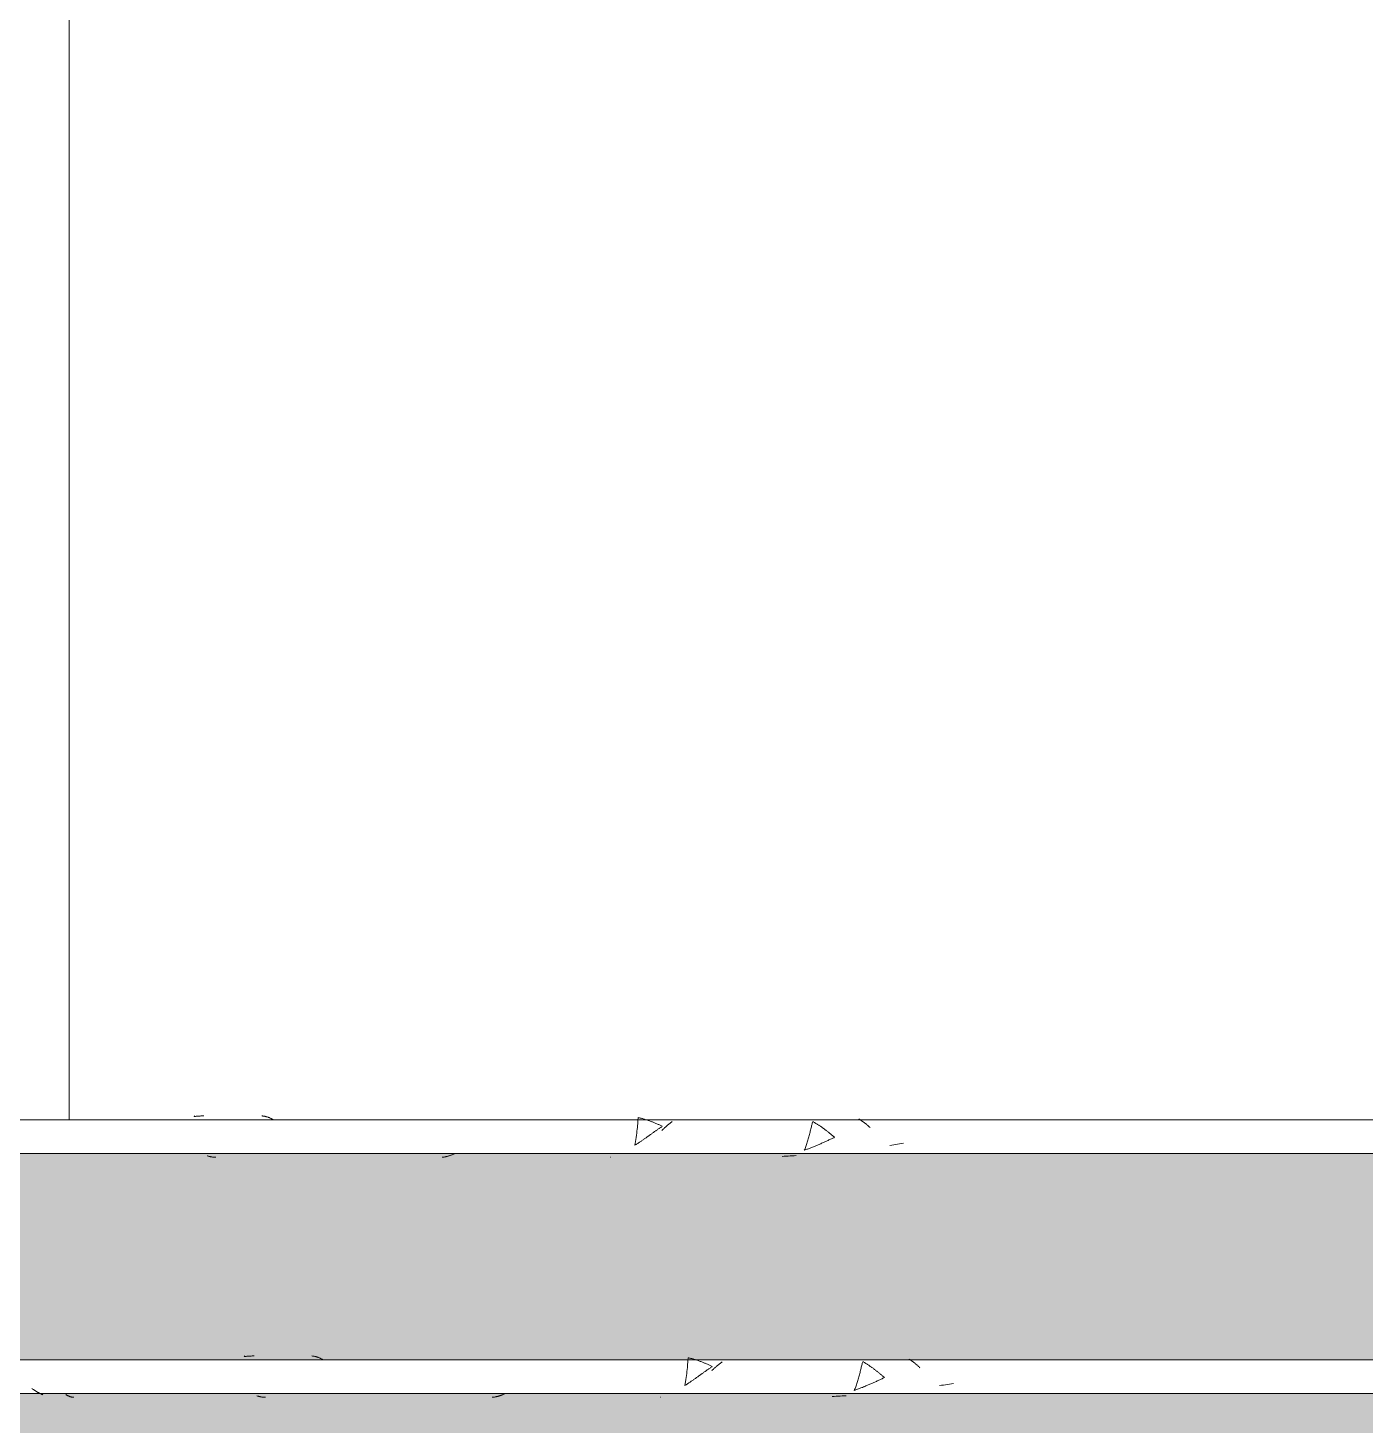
# Model space of a CAD drawing. Header units: millimetres. Extents: x -8482 to 130249, y -7482 to 93550.
# Drawn here: x 29757 to 30553, y -182 to 650 of the extents above; entities that cross this region are included whole.
import ezdxf

# ---------------------------------------------------------------- set-up
doc = ezdxf.new("R2010")
doc.units = ezdxf.units.MM
doc.linetypes.add('Grid Line', pattern=[14, 10, -2, 0, -2])
for name, color, linetype, lineweight in [('KINH', 152, 'Continuous', 5), ('NET THAY 1', 41, 'Continuous', 5), ('TRUC', 225, 'Continuous', 5)]:
    doc.layers.add(name, color=color, linetype=linetype, lineweight=lineweight)
pattern_1 = [(45.204, (11880.7, 1401.6), (0.002, 2032), [252.7, -2610.8]), (45.204, (11825.9, 1456.7), (0.002, 2032), [252.7, -2610.8]), (45.204, (11750.5, 1325.7), (0.002, 2032), [544.27, -2319.24]), (45.204, (10508.7, 2763), (0.002, 2032), [252.7, -2610.8]), (45.204, (10453.9, 2818.2), (0.002, 2032), [252.7, -2610.8]), (45.204, (10378.6, 2687.1), (0.002, 2032), [544.27, -2319.24])]

# ---------------------------------------------------------------- blocks, each defined once
blk = doc.blocks.new('FP_95-MẶT ĐỨNG TRỤC A-Q')
at = {"layer": 'NET THAY 1'}
for p, q in [((29885.78, -140.81), (29885.68, -140.96)), ((29886.11, -140.9), (29885.68, -140.96)), ((29885.89, -140.68), (29885.78, -140.81)), ((29885.98, -140.6), (29885.89, -140.68)), ((29886.08, -140.55), (29885.98, -140.6)), ((29886.55, -140.85), (29886.11, -140.9)), ((29886.98, -140.8), (29886.55, -140.85)), ((29887.41, -140.76), (29886.98, -140.8)), ((29887.84, -140.72), (29887.41, -140.76)), ((29888.27, -140.68), (29887.84, -140.72)), ((29888.7, -140.65), (29888.27, -140.68)), ((29889.13, -140.62), (29888.7, -140.65)), ((29889.56, -140.6), (29889.13, -140.62)), ((29889.99, -140.58), (29889.56, -140.6)), ((29890.43, -140.56), (29889.99, -140.58)), ((29890.86, -140.55), (29890.43, -140.56)), ((29891.29, -140.54), (29890.86, -140.55)), ((29891.72, -140.53), (29891.29, -140.54)), ((29926.32, -140.59), (29926.03, -140.56)), ((29926.61, -140.62), (29926.32, -140.59)), ((29926.9, -140.66), (29926.61, -140.62)), ((29927.19, -140.7), (29926.9, -140.66)), ((29927.48, -140.75), (29927.19, -140.7)), ((29927.77, -140.81), (29927.48, -140.75)), ((29928.06, -140.88), (29927.77, -140.81)), ((29928.35, -140.95), (29928.06, -140.88)), ((29928.64, -141.03), (29928.35, -140.95)), ((29928.93, -141.11), (29928.64, -141.03)), ((29929.22, -141.2), (29928.93, -141.11)), ((29929.5, -141.3), (29929.22, -141.2)), ((29929.79, -141.41), (29929.5, -141.3)), ((29930.08, -141.52), (29929.79, -141.41)), ((29930.37, -141.63), (29930.08, -141.52)), ((29930.65, -141.76), (29930.37, -141.63)), ((29930.94, -141.89), (29930.65, -141.76)), ((29931.23, -142.02), (29930.94, -141.89)), ((29931.51, -142.17), (29931.23, -142.02)), ((29931.8, -142.31), (29931.51, -142.17)), ((29932.08, -142.47), (29931.8, -142.31)), ((29932.37, -142.63), (29932.08, -142.47)), ((29932.65, -142.79), (29932.37, -142.63)), ((29932.94, -142.96), (29932.65, -142.79)), ((30149.4, -148.6), (30149.28, -149.78)), ((30149.51, -147.47), (30149.4, -148.6)), ((30149.61, -146.39), (30149.51, -147.47)), ((30149.69, -145.38), (30149.61, -146.39)), ((30149.76, -144.44), (30149.69, -145.38)), ((30149.82, -143.59), (30149.76, -144.44)), ((30149.88, -142.82), (30149.82, -143.59)), ((30149.92, -142.16), (30149.88, -142.82)), ((30149.96, -141.6), (30149.92, -142.16)), ((30150.39, -141.69), (30149.96, -141.59)), ((30150.82, -141.79), (30150.39, -141.69)), ((30151.24, -141.89), (30150.82, -141.79)), ((30151.67, -142), (30151.24, -141.89)), ((30152.1, -142.12), (30151.67, -142)), ((30152.53, -142.23), (30152.1, -142.12)), ((30152.95, -142.35), (30152.53, -142.23)), ((30153.38, -142.48), (30152.95, -142.35)), ((30153.81, -142.6), (30153.38, -142.48)), ((30154.23, -142.74), (30153.81, -142.6)), ((30154.66, -142.87), (30154.23, -142.74)), ((30155.09, -143.01), (30154.66, -142.87)), ((30155.51, -143.15), (30155.09, -143.01)), ((30155.94, -143.3), (30155.51, -143.15)), ((30156.36, -143.45), (30155.94, -143.3)), ((30156.79, -143.6), (30156.36, -143.45)), ((30157.21, -143.76), (30156.79, -143.6)), ((30157.63, -143.91), (30157.21, -143.76)), ((30158.06, -144.08), (30157.63, -143.91)), ((30158.48, -144.24), (30158.06, -144.08)), ((30158.9, -144.41), (30158.48, -144.24)), ((30159.32, -144.58), (30158.9, -144.41)), ((30159.75, -144.76), (30159.32, -144.58)), ((30160.17, -144.93), (30159.75, -144.76)), ((30160.4, -149.56), (30160.06, -149.8)), ((30160.59, -145.12), (30160.17, -144.93)), ((30160.73, -149.33), (30160.4, -149.56)), ((30161.01, -145.3), (30160.59, -145.12)), ((30161.06, -149.1), (30160.73, -149.33)), ((30161.43, -145.48), (30161.01, -145.3)), ((30161.39, -148.86), (30161.06, -149.1)), ((30161.73, -148.63), (30161.39, -148.86)), ((30161.85, -145.67), (30161.43, -145.48)), ((30162.06, -148.4), (30161.73, -148.63)), ((30162.27, -145.86), (30161.85, -145.67)), ((30162.39, -148.18), (30162.06, -148.4)), ((30162.69, -146.06), (30162.27, -145.86)), ((30162.72, -147.95), (30162.39, -148.18)), ((30163.11, -146.25), (30162.69, -146.06)), ((30163.05, -147.73), (30162.72, -147.95)), ((30163.38, -147.51), (30163.05, -147.73)), ((30163.52, -146.45), (30163.11, -146.25)), ((30163.7, -147.29), (30163.38, -147.51)), ((30163.94, -146.65), (30163.52, -146.45)), ((30164.03, -147.07), (30163.7, -147.29)), ((30164.36, -146.86), (30163.94, -146.65)), ((30164.36, -146.86), (30164.03, -147.07)), ((30164.32, -149.07), (30164.05, -149.32)), ((30164.58, -148.82), (30164.32, -149.07)), ((30164.85, -148.58), (30164.58, -148.82)), ((30165.11, -148.33), (30164.85, -148.58)), ((30165.37, -148.09), (30165.11, -148.33)), ((30165.64, -147.85), (30165.37, -148.09)), ((30165.9, -147.61), (30165.64, -147.85)), ((30166.16, -147.37), (30165.9, -147.61)), ((30166.42, -147.14), (30166.16, -147.37)), ((30166.68, -146.91), (30166.42, -147.14)), ((30166.94, -146.68), (30166.68, -146.91)), ((30167.2, -146.46), (30166.94, -146.68)), ((30167.46, -146.23), (30167.2, -146.46)), ((30167.72, -146.01), (30167.46, -146.23)), ((30167.97, -145.8), (30167.72, -146.01)), ((30168.23, -145.58), (30167.97, -145.8)), ((30168.49, -145.37), (30168.23, -145.58)), ((30168.74, -145.17), (30168.49, -145.37)), ((30169, -144.96), (30168.74, -145.17)), ((30169.25, -144.77), (30169, -144.96)), ((30169.51, -144.57), (30169.25, -144.77)), ((30169.76, -144.38), (30169.51, -144.57)), ((30170.01, -144.19), (30169.76, -144.38)), ((30170.27, -144), (30170.01, -144.19)), ((30252.6, -149.06), (30252.44, -149.71)), ((30252.76, -148.42), (30252.6, -149.06)), ((30252.91, -147.8), (30252.76, -148.42)), ((30253.06, -147.19), (30252.91, -147.8)), ((30253.2, -146.6), (30253.06, -147.19)), ((30253.34, -146.03), (30253.2, -146.6)), ((30253.48, -145.47), (30253.34, -146.03)), ((30253.61, -144.94), (30253.48, -145.47)), ((30253.74, -144.44), (30253.61, -144.94)), ((30253.87, -143.96), (30253.74, -144.44)), ((30254.19, -144.13), (30253.87, -143.95)), ((30254.52, -144.31), (30254.19, -144.13)), ((30254.85, -144.5), (30254.52, -144.31)), ((30255.18, -144.69), (30254.85, -144.5)), ((30255.5, -144.88), (30255.18, -144.69)), ((30255.83, -145.08), (30255.5, -144.88)), ((30256.15, -145.28), (30255.83, -145.08)), ((30256.48, -145.49), (30256.15, -145.28)), ((30256.8, -145.69), (30256.48, -145.49)), ((30257.12, -145.9), (30256.8, -145.69)), ((30257.45, -146.12), (30257.12, -145.9)), ((30257.77, -146.33), (30257.45, -146.12)), ((30258.09, -146.55), (30257.77, -146.33)), ((30258.41, -146.77), (30258.09, -146.55)), ((30258.73, -147), (30258.41, -146.77)), ((30259.05, -147.22), (30258.73, -147)), ((30259.37, -147.45), (30259.05, -147.22)), ((30259.69, -147.68), (30259.37, -147.45)), ((30260.01, -147.92), (30259.69, -147.68)), ((30260.33, -148.15), (30260.01, -147.92)), ((30260.64, -148.39), (30260.33, -148.15)), ((30260.96, -148.63), (30260.64, -148.39)), ((30261.28, -148.87), (30260.96, -148.63)), ((30261.59, -149.12), (30261.28, -148.87)), ((30261.91, -149.36), (30261.59, -149.12)), ((30262.22, -149.61), (30261.91, -149.36)), ((30262.54, -149.85), (30262.22, -149.61)), ((30281.58, -142.6), (30281.3, -142.44)), ((30281.86, -142.76), (30281.58, -142.6)), ((30282.15, -142.93), (30281.86, -142.76)), ((30282.43, -143.11), (30282.15, -142.93)), ((30282.71, -143.29), (30282.43, -143.11)), ((30283, -143.47), (30282.71, -143.29)), ((30283.28, -143.66), (30283, -143.47)), ((30283.56, -143.86), (30283.28, -143.66)), ((30283.84, -144.06), (30283.56, -143.86)), ((30284.12, -144.27), (30283.84, -144.06)), ((30284.4, -144.48), (30284.12, -144.27)), ((30284.68, -144.69), (30284.4, -144.48)), ((30284.96, -144.91), (30284.68, -144.69)), ((30285.23, -145.14), (30284.96, -144.91)), ((30285.51, -145.37), (30285.23, -145.14)), ((30285.79, -145.6), (30285.51, -145.37)), ((30286.06, -145.84), (30285.79, -145.6)), ((30286.34, -146.08), (30286.06, -145.84)), ((30286.61, -146.32), (30286.34, -146.08)), ((30286.89, -146.57), (30286.61, -146.32)), ((30287.16, -146.82), (30286.89, -146.57)), ((30287.43, -147.08), (30287.16, -146.82)), ((30287.7, -147.34), (30287.43, -147.08)), ((30287.97, -147.6), (30287.7, -147.34)), ((30148.24, -157.04), (30148.01, -158.18)), ((30148.38, -157.93), (30148.02, -158.15)), ((30148.45, -155.87), (30148.24, -157.04)), ((30148.73, -157.71), (30148.38, -157.93)), ((30148.64, -154.66), (30148.45, -155.87)), ((30148.82, -153.44), (30148.64, -154.66)), ((30149.08, -157.48), (30148.73, -157.71)), ((30148.99, -152.21), (30148.82, -153.44)), ((30149.14, -150.98), (30148.99, -152.21)), ((30149.43, -157.25), (30149.08, -157.48)), ((30149.28, -149.78), (30149.14, -150.98)), ((30149.78, -157.02), (30149.43, -157.25)), ((30150.13, -156.79), (30149.78, -157.02)), ((30150.48, -156.56), (30150.13, -156.79)), ((30150.83, -156.33), (30150.48, -156.56)), ((30151.18, -156.09), (30150.83, -156.33)), ((30151.53, -155.85), (30151.18, -156.09)), ((30151.88, -155.62), (30151.53, -155.85)), ((30152.23, -155.38), (30151.88, -155.62)), ((30152.57, -155.14), (30152.23, -155.38)), ((30152.92, -154.9), (30152.57, -155.14)), ((30153.27, -154.66), (30152.92, -154.9)), ((30153.61, -154.41), (30153.27, -154.66)), ((30153.96, -154.17), (30153.61, -154.41)), ((30154.3, -153.93), (30153.96, -154.17)), ((30154.64, -153.68), (30154.3, -153.93)), ((30154.99, -153.44), (30154.64, -153.68)), ((30155.33, -153.19), (30154.99, -153.44)), ((30155.67, -152.95), (30155.33, -153.19)), ((30156.01, -152.7), (30155.67, -152.95)), ((30156.35, -152.46), (30156.01, -152.7)), ((30156.69, -152.22), (30156.35, -152.46)), ((30157.03, -151.97), (30156.69, -152.22)), ((30157.37, -151.73), (30157.03, -151.97)), ((30157.71, -151.48), (30157.37, -151.73)), ((30158.05, -151.24), (30157.71, -151.48)), ((30158.38, -151), (30158.05, -151.24)), ((30158.72, -150.76), (30158.38, -151)), ((30159.06, -150.52), (30158.72, -150.76)), ((30159.39, -150.28), (30159.06, -150.52)), ((30159.73, -150.04), (30159.39, -150.28)), ((30160.06, -149.8), (30159.73, -150.04)), ((30250.19, -157.65), (30249.97, -158.27)), ((30250.4, -157.02), (30250.19, -157.65)), ((30250.61, -156.38), (30250.4, -157.02)), ((30250.81, -155.73), (30250.61, -156.38)), ((30251.01, -155.07), (30250.81, -155.73)), ((30251.2, -154.4), (30251.01, -155.07)), ((30251.39, -153.73), (30251.2, -154.4)), ((30251.58, -153.05), (30251.39, -153.73)), ((30251.76, -152.37), (30251.58, -153.05)), ((30251.94, -151.7), (30251.76, -152.37)), ((30252.11, -151.03), (30251.94, -151.7)), ((30252.28, -150.36), (30252.11, -151.03)), ((30252.44, -149.71), (30252.28, -150.36)), ((30257.2, -157.82), (30256.71, -158.02)), ((30257.68, -157.61), (30257.2, -157.82)), ((30258.17, -157.4), (30257.68, -157.61)), ((30258.66, -157.18), (30258.17, -157.4)), ((30259.14, -156.97), (30258.66, -157.18)), ((30259.63, -156.76), (30259.14, -156.97)), ((30260.12, -156.54), (30259.63, -156.76)), ((30260.6, -156.32), (30260.12, -156.54)), ((30261.09, -156.1), (30260.6, -156.32)), ((30261.57, -155.88), (30261.09, -156.1)), ((30262.05, -155.66), (30261.57, -155.88)), ((30262.54, -155.44), (30262.05, -155.66)), ((30262.85, -150.1), (30262.54, -149.85)), ((30263.02, -155.22), (30262.54, -155.44)), ((30263.16, -150.35), (30262.85, -150.1)), ((30263.5, -154.99), (30263.02, -155.22)), ((30263.47, -150.61), (30263.16, -150.35)), ((30263.78, -150.86), (30263.47, -150.61)), ((30263.98, -154.77), (30263.5, -154.99)), ((30264.1, -151.11), (30263.78, -150.86)), ((30264.46, -154.54), (30263.98, -154.77)), ((30264.41, -151.37), (30264.1, -151.11)), ((30264.71, -151.62), (30264.41, -151.37)), ((30264.94, -154.32), (30264.46, -154.54)), ((30265.02, -151.88), (30264.71, -151.62)), ((30265.42, -154.09), (30264.94, -154.32)), ((30265.33, -152.13), (30265.02, -151.88)), ((30265.64, -152.39), (30265.33, -152.13)), ((30265.9, -153.87), (30265.42, -154.09)), ((30265.95, -152.64), (30265.64, -152.39)), ((30266.38, -153.64), (30265.9, -153.87)), ((30266.25, -152.9), (30265.95, -152.64)), ((30266.56, -153.16), (30266.25, -152.9)), ((30266.86, -153.41), (30266.38, -153.64)), ((30266.86, -153.41), (30266.56, -153.16)), ((30302.03, -157.85), (30300.84, -158.03)), ((30303.22, -157.68), (30302.03, -157.85)), ((30304.41, -157.5), (30303.22, -157.68)), ((30305.59, -157.32), (30304.41, -157.5)), ((30306.78, -157.14), (30305.59, -157.32)), ((30307.97, -156.96), (30306.78, -157.14)), ((29759.71, -160.21), (29759.41, -160.01)), ((29760.01, -160.42), (29759.71, -160.21)), ((29760.31, -160.61), (29760.01, -160.42)), ((29760.61, -160.81), (29760.31, -160.61)), ((29760.91, -161), (29760.61, -160.81)), ((29761.21, -161.19), (29760.91, -161)), ((29761.51, -161.37), (29761.21, -161.19)), ((29761.8, -161.55), (29761.51, -161.37)), ((29762.1, -161.73), (29761.8, -161.55)), ((29762.4, -161.9), (29762.1, -161.73)), ((29762.7, -162.07), (29762.4, -161.9)), ((29762.99, -162.24), (29762.7, -162.07)), ((29763.29, -162.4), (29762.99, -162.24)), ((29763.58, -162.56), (29763.29, -162.4)), ((29763.88, -162.71), (29763.58, -162.56)), ((29764.17, -162.86), (29763.88, -162.71)), ((29764.47, -163.01), (29764.17, -162.86)), ((29764.76, -163.15), (29764.47, -163.01)), ((29765.06, -163.28), (29764.76, -163.15)), ((29765.35, -163.42), (29765.06, -163.28)), ((29765.64, -163.54), (29765.35, -163.42)), ((29765.94, -163.67), (29765.64, -163.54)), ((29779.8, -163.66), (29779.58, -163.52)), ((29780.02, -163.79), (29779.8, -163.66)), ((29780.24, -163.92), (29780.02, -163.79)), ((29780.46, -164.04), (29780.24, -163.92)), ((29780.67, -164.16), (29780.46, -164.04)), ((29780.89, -164.27), (29780.67, -164.16)), ((29781.11, -164.37), (29780.89, -164.27)), ((29781.32, -164.47), (29781.11, -164.37)), ((29781.54, -164.56), (29781.32, -164.47)), ((29781.75, -164.65), (29781.54, -164.56)), ((29781.97, -164.72), (29781.75, -164.65)), ((29782.18, -164.8), (29781.97, -164.72)), ((29782.4, -164.86), (29782.18, -164.8)), ((29782.62, -164.93), (29782.4, -164.86)), ((29782.83, -164.98), (29782.62, -164.93)), ((29783.04, -165.03), (29782.83, -164.98)), ((29783.26, -165.07), (29783.04, -165.03)), ((29783.47, -165.11), (29783.26, -165.07)), ((29783.69, -165.13), (29783.47, -165.11)), ((29783.9, -165.16), (29783.69, -165.13)), ((29784.12, -165.17), (29783.9, -165.16)), ((29784.33, -165.18), (29784.12, -165.17)), ((29893.67, -164.4), (29893.38, -164.31)), ((29893.95, -164.48), (29893.67, -164.4)), ((29894.23, -164.56), (29893.95, -164.48)), ((29894.52, -164.64), (29894.23, -164.56)), ((29894.8, -164.71), (29894.52, -164.64)), ((29895.08, -164.77), (29894.8, -164.71)), ((29895.37, -164.83), (29895.08, -164.77)), ((29895.65, -164.89), (29895.37, -164.83)), ((29895.93, -164.94), (29895.65, -164.89)), ((29896.21, -164.99), (29895.93, -164.94)), ((29896.49, -165.03), (29896.21, -164.99)), ((29896.78, -165.07), (29896.49, -165.03)), ((29897.06, -165.1), (29896.78, -165.07)), ((29897.34, -165.12), (29897.06, -165.1)), ((29897.62, -165.15), (29897.34, -165.12)), ((29897.9, -165.16), (29897.62, -165.15)), ((29898.19, -165.18), (29897.9, -165.16)), ((29898.47, -165.18), (29898.19, -165.18)), ((30033.57, -165.13), (30033.26, -165.15)), ((30033.88, -165.1), (30033.57, -165.13)), ((30034.18, -165.07), (30033.88, -165.1)), ((30034.49, -165.03), (30034.18, -165.07)), ((30034.79, -164.99), (30034.49, -165.03)), ((30035.1, -164.94), (30034.79, -164.99)), ((30035.41, -164.88), (30035.1, -164.94)), ((30035.71, -164.82), (30035.41, -164.88)), ((30036.02, -164.76), (30035.71, -164.82)), ((30036.32, -164.69), (30036.02, -164.76)), ((30036.63, -164.61), (30036.32, -164.69)), ((30036.93, -164.53), (30036.63, -164.61)), ((30037.24, -164.44), (30036.93, -164.53)), ((30037.54, -164.35), (30037.24, -164.44)), ((30037.84, -164.25), (30037.54, -164.35)), ((30038.15, -164.15), (30037.84, -164.25)), ((30038.45, -164.04), (30038.15, -164.15)), ((30038.75, -163.93), (30038.45, -164.04)), ((30039.06, -163.81), (30038.75, -163.93)), ((30039.36, -163.69), (30039.06, -163.81)), ((30039.66, -163.56), (30039.36, -163.69)), ((30039.96, -163.43), (30039.66, -163.56)), ((30040.27, -163.29), (30039.96, -163.43)), ((30040.57, -163.15), (30040.27, -163.29)), ((30133.65, -165.18), (30133.48, -165.18)), ((30236.81, -164.63), (30235.61, -164.69)), ((30238.01, -164.57), (30236.81, -164.63)), ((30239.21, -164.51), (30238.01, -164.57)), ((30240.41, -164.45), (30239.21, -164.51)), ((30241.61, -164.38), (30240.41, -164.45)), ((30242.81, -164.31), (30241.61, -164.38)), ((30244.01, -164.24), (30242.81, -164.31)), ((30249.07, -160.55), (30248.83, -161.06)), ((30249.33, -160.89), (30248.83, -161.06)), ((30249.3, -160.01), (30249.07, -160.55)), ((30249.53, -159.45), (30249.3, -160.01)), ((30249.82, -160.71), (30249.33, -160.89)), ((30249.75, -158.86), (30249.53, -159.45)), ((30249.97, -158.27), (30249.75, -158.86)), ((30250.32, -160.54), (30249.82, -160.71)), ((30250.81, -160.36), (30250.32, -160.54)), ((30251.31, -160.17), (30250.81, -160.36)), ((30251.8, -159.99), (30251.31, -160.17)), ((30252.29, -159.8), (30251.8, -159.99)), ((30252.78, -159.61), (30252.29, -159.8)), ((30253.28, -159.42), (30252.78, -159.61)), ((30253.77, -159.23), (30253.28, -159.42)), ((30254.26, -159.03), (30253.77, -159.23)), ((30254.75, -158.84), (30254.26, -159.03)), ((30255.24, -158.64), (30254.75, -158.84)), ((30255.73, -158.43), (30255.24, -158.64)), ((30256.22, -158.23), (30255.73, -158.43)), ((30256.71, -158.02), (30256.22, -158.23)), ((30300.84, -158.03), (30299.65, -158.2))]:
    blk.add_line(p, q, dxfattribs=at)
at = {"layer": 'NET THAY 1', "color": 10}
for p, q in [((31345.33, -142.86), (22897.55, -142.86)), ((22897.55, -162.86), (31345.33, -162.86))]:
    blk.add_line(p, q, dxfattribs=at)
blk = doc.blocks.new('FP_96-MẶT ĐỨNG TRỤC A-Q')
at = {"layer": 'NET THAY 1', "color": 10}
for p, q in [((31315.6, 0), (22897.55, 0)), ((22897.55, -20), (31315.6, -20))]:
    blk.add_line(p, q, dxfattribs=at)
at = {"layer": 'NET THAY 1'}
for p, q in [((29856.38, 1.99), (29855.93, 1.93)), ((29856.03, 2.07), (29855.94, 1.93)), ((29856.13, 2.19), (29856.03, 2.07)), ((29856.22, 2.26), (29856.13, 2.19)), ((29856.32, 2.31), (29856.22, 2.26)), ((29856.82, 2.04), (29856.38, 1.99)), ((29857.26, 2.08), (29856.82, 2.04)), ((29857.7, 2.13), (29857.26, 2.08)), ((29858.15, 2.17), (29857.7, 2.13)), ((29858.59, 2.2), (29858.15, 2.17)), ((29859.03, 2.23), (29858.59, 2.2)), ((29859.47, 2.26), (29859.03, 2.23)), ((29859.91, 2.28), (29859.47, 2.26)), ((29860.35, 2.3), (29859.91, 2.28)), ((29860.8, 2.31), (29860.35, 2.3)), ((29861.24, 2.32), (29860.8, 2.31)), ((29861.68, 2.33), (29861.24, 2.32)), ((29896.57, 2.28), (29896.28, 2.31)), ((29896.86, 2.26), (29896.57, 2.28)), ((29897.15, 2.22), (29896.86, 2.26)), ((29897.44, 2.18), (29897.15, 2.22)), ((29897.73, 2.13), (29897.44, 2.18)), ((29898.02, 2.08), (29897.73, 2.13)), ((29898.31, 2.01), (29898.02, 2.08)), ((29898.6, 1.94), (29898.31, 2.01)), ((29898.89, 1.87), (29898.6, 1.94)), ((29899.18, 1.79), (29898.89, 1.87)), ((29899.47, 1.7), (29899.18, 1.79)), ((29899.76, 1.6), (29899.47, 1.7)), ((29900.04, 1.5), (29899.76, 1.6)), ((29900.33, 1.39), (29900.04, 1.5)), ((29900.62, 1.28), (29900.33, 1.39)), ((29900.91, 1.16), (29900.62, 1.28)), ((29901.19, 1.03), (29900.91, 1.16)), ((29901.48, 0.9), (29901.19, 1.03)), ((29901.77, 0.76), (29901.48, 0.9)), ((29902.05, 0.62), (29901.77, 0.76)), ((29902.34, 0.47), (29902.05, 0.62)), ((29902.62, 0.31), (29902.34, 0.47)), ((29902.91, 0.15), (29902.62, 0.31)), ((29903.19, -0.02), (29902.91, 0.15)), ((30120.13, 0.12), (30120.08, -0.64)), ((30120.17, 0.77), (30120.13, 0.12)), ((30120.21, 1.31), (30120.17, 0.77)), ((30120.64, 1.23), (30120.21, 1.32)), ((30121.07, 1.13), (30120.64, 1.23)), ((30121.5, 1.03), (30121.07, 1.13)), ((30121.93, 0.92), (30121.5, 1.03)), ((30122.35, 0.81), (30121.93, 0.92)), ((30122.78, 0.7), (30122.35, 0.81)), ((30123.21, 0.58), (30122.78, 0.7)), ((30123.64, 0.46), (30123.21, 0.58)), ((30124.06, 0.33), (30123.64, 0.46)), ((30124.49, 0.2), (30124.06, 0.33)), ((30124.92, 0.07), (30124.49, 0.2)), ((30125.34, -0.07), (30124.92, 0.07)), ((30251.83, 0.34), (30251.55, 0.49)), ((30252.12, 0.18), (30251.83, 0.34)), ((30252.4, 0.01), (30252.12, 0.18)), ((30252.69, -0.16), (30252.4, 0.01)), ((30119.41, -7.99), (30119.26, -9.21)), ((30119.54, -6.79), (30119.41, -7.99)), ((30119.66, -5.62), (30119.54, -6.79)), ((30119.77, -4.49), (30119.66, -5.62)), ((30119.87, -3.42), (30119.77, -4.49)), ((30119.95, -2.41), (30119.87, -3.42)), ((30120.02, -1.48), (30119.95, -2.41)), ((30120.08, -0.64), (30120.02, -1.48)), ((30125.77, -0.21), (30125.34, -0.07)), ((30126.19, -0.35), (30125.77, -0.21)), ((30126.62, -0.5), (30126.19, -0.35)), ((30127.04, -0.65), (30126.62, -0.5)), ((30127.47, -0.8), (30127.04, -0.65)), ((30127.89, -0.96), (30127.47, -0.8)), ((30128.31, -1.12), (30127.89, -0.96)), ((30128.31, -8.25), (30127.98, -8.49)), ((30128.74, -1.29), (30128.31, -1.12)), ((30128.65, -8), (30128.31, -8.25)), ((30128.99, -7.76), (30128.65, -8)), ((30129.16, -1.45), (30128.74, -1.29)), ((30129.32, -7.52), (30128.99, -7.76)), ((30129.58, -1.62), (30129.16, -1.45)), ((30129.66, -7.28), (30129.32, -7.52)), ((30130, -1.79), (30129.58, -1.62)), ((30129.99, -7.05), (30129.66, -7.28)), ((30130.33, -6.81), (30129.99, -7.05)), ((30130.43, -1.97), (30130, -1.79)), ((30130.66, -6.57), (30130.33, -6.81)), ((30130.85, -2.15), (30130.43, -1.97)), ((30130.99, -6.34), (30130.66, -6.57)), ((30131.27, -2.33), (30130.85, -2.15)), ((30131.32, -6.11), (30130.99, -6.34)), ((30131.69, -2.51), (30131.27, -2.33)), ((30131.66, -5.87), (30131.32, -6.11)), ((30131.99, -5.64), (30131.66, -5.87)), ((30132.11, -2.7), (30131.69, -2.51)), ((30132.32, -5.42), (30131.99, -5.64)), ((30132.53, -2.89), (30132.11, -2.7)), ((30132.65, -5.19), (30132.32, -5.42)), ((30132.95, -3.08), (30132.53, -2.89)), ((30132.98, -4.97), (30132.65, -5.19)), ((30133.37, -3.28), (30132.95, -3.08)), ((30133.31, -4.74), (30132.98, -4.97)), ((30133.64, -4.52), (30133.31, -4.74)), ((30133.78, -3.47), (30133.37, -3.28)), ((30133.96, -4.31), (30133.64, -4.52)), ((30134.2, -3.67), (30133.78, -3.47)), ((30134.29, -4.09), (30133.96, -4.31)), ((30134.62, -3.88), (30134.2, -3.67)), ((30134.62, -3.88), (30134.29, -4.09)), ((30134.58, -6.08), (30134.31, -6.33)), ((30134.84, -5.83), (30134.58, -6.08)), ((30135.11, -5.59), (30134.84, -5.83)), ((30135.37, -5.34), (30135.11, -5.59)), ((30135.63, -5.1), (30135.37, -5.34)), ((30135.9, -4.86), (30135.63, -5.1)), ((30136.16, -4.63), (30135.9, -4.86)), ((30136.42, -4.39), (30136.16, -4.63)), ((30136.68, -4.16), (30136.42, -4.39)), ((30136.94, -3.93), (30136.68, -4.16)), ((30137.2, -3.7), (30136.94, -3.93)), ((30137.46, -3.48), (30137.2, -3.7)), ((30137.72, -3.26), (30137.46, -3.48)), ((30137.97, -3.04), (30137.72, -3.26)), ((30138.23, -2.83), (30137.97, -3.04)), ((30138.49, -2.61), (30138.23, -2.83)), ((30138.74, -2.41), (30138.49, -2.61)), ((30139, -2.2), (30138.74, -2.41)), ((30139.26, -2), (30139, -2.2)), ((30139.51, -1.8), (30139.26, -2)), ((30139.76, -1.61), (30139.51, -1.8)), ((30140.02, -1.42), (30139.76, -1.61)), ((30140.27, -1.23), (30140.02, -1.42)), ((30140.52, -1.05), (30140.27, -1.23)), ((30222.38, -8.03), (30222.2, -8.7)), ((30222.54, -7.37), (30222.38, -8.03)), ((30222.71, -6.71), (30222.54, -7.37)), ((30222.87, -6.07), (30222.71, -6.71)), ((30223.02, -5.43), (30222.87, -6.07)), ((30223.17, -4.81), (30223.02, -5.43)), ((30223.32, -4.21), (30223.17, -4.81)), ((30223.46, -3.62), (30223.32, -4.21)), ((30223.6, -3.05), (30223.46, -3.62)), ((30223.74, -2.5), (30223.6, -3.05)), ((30223.87, -1.98), (30223.74, -2.5)), ((30224, -1.48), (30223.87, -1.98)), ((30224.12, -1), (30224, -1.48)), ((30224.45, -1.17), (30224.12, -1)), ((30224.78, -1.36), (30224.45, -1.17)), ((30225.11, -1.54), (30224.78, -1.36)), ((30225.43, -1.73), (30225.11, -1.54)), ((30225.76, -1.92), (30225.43, -1.73)), ((30226.08, -2.12), (30225.76, -1.92)), ((30226.41, -2.31), (30226.08, -2.12)), ((30226.73, -2.52), (30226.41, -2.31)), ((30227.06, -2.72), (30226.73, -2.52)), ((30227.38, -2.93), (30227.06, -2.72)), ((30227.7, -3.14), (30227.38, -2.93)), ((30228.03, -3.36), (30227.7, -3.14)), ((30228.35, -3.57), (30228.03, -3.36)), ((30228.67, -3.79), (30228.35, -3.57)), ((30228.99, -4.02), (30228.67, -3.79)), ((30229.31, -4.24), (30228.99, -4.02)), ((30229.63, -4.47), (30229.31, -4.24)), ((30229.95, -4.7), (30229.63, -4.47)), ((30230.27, -4.93), (30229.95, -4.7)), ((30230.59, -5.17), (30230.27, -4.93)), ((30230.91, -5.4), (30230.59, -5.17)), ((30231.22, -5.64), (30230.91, -5.4)), ((30231.54, -5.88), (30231.22, -5.64)), ((30231.86, -6.12), (30231.54, -5.88)), ((30232.17, -6.37), (30231.86, -6.12)), ((30232.49, -6.61), (30232.17, -6.37)), ((30232.8, -6.86), (30232.49, -6.61)), ((30233.11, -7.11), (30232.8, -6.86)), ((30233.43, -7.36), (30233.11, -7.11)), ((30233.74, -7.61), (30233.43, -7.36)), ((30234.05, -7.86), (30233.74, -7.61)), ((30234.36, -8.12), (30234.05, -7.86)), ((30234.67, -8.37), (30234.36, -8.12)), ((30252.97, -0.34), (30252.69, -0.16)), ((30253.25, -0.52), (30252.97, -0.34)), ((30253.53, -0.71), (30253.25, -0.52)), ((30253.81, -0.91), (30253.53, -0.71)), ((30254.1, -1.11), (30253.81, -0.91)), ((30254.38, -1.31), (30254.1, -1.11)), ((30254.66, -1.52), (30254.38, -1.31)), ((30254.94, -1.73), (30254.66, -1.52)), ((30255.21, -1.95), (30254.94, -1.73)), ((30255.49, -2.17), (30255.21, -1.95)), ((30255.77, -2.4), (30255.49, -2.17)), ((30256.05, -2.63), (30255.77, -2.4)), ((30256.32, -2.87), (30256.05, -2.63)), ((30256.6, -3.11), (30256.32, -2.87)), ((30256.87, -3.35), (30256.6, -3.11)), ((30257.15, -3.6), (30256.87, -3.35)), ((30257.42, -3.85), (30257.15, -3.6)), ((30257.69, -4.1), (30257.42, -3.85)), ((30257.96, -4.36), (30257.69, -4.1)), ((30258.23, -4.62), (30257.96, -4.36)), ((30118.51, -14.05), (30118.29, -15.19)), ((30118.65, -14.95), (30118.3, -15.17)), ((30118.72, -12.87), (30118.51, -14.05)), ((30119, -14.72), (30118.65, -14.95)), ((30118.91, -11.66), (30118.72, -12.87)), ((30119.09, -10.44), (30118.91, -11.66)), ((30119.35, -14.49), (30119, -14.72)), ((30119.26, -9.21), (30119.09, -10.44)), ((30119.71, -14.27), (30119.35, -14.49)), ((30120.06, -14.04), (30119.71, -14.27)), ((30120.41, -13.8), (30120.06, -14.04)), ((30120.76, -13.57), (30120.41, -13.8)), ((30121.11, -13.33), (30120.76, -13.57)), ((30121.46, -13.1), (30121.11, -13.33)), ((30121.8, -12.86), (30121.46, -13.1)), ((30122.15, -12.62), (30121.8, -12.86)), ((30122.5, -12.38), (30122.15, -12.62)), ((30122.85, -12.14), (30122.5, -12.38)), ((30123.19, -11.9), (30122.85, -12.14)), ((30123.54, -11.66), (30123.19, -11.9)), ((30123.88, -11.42), (30123.54, -11.66)), ((30124.23, -11.17), (30123.88, -11.42)), ((30124.57, -10.93), (30124.23, -11.17)), ((30124.91, -10.69), (30124.57, -10.93)), ((30125.26, -10.44), (30124.91, -10.69)), ((30125.6, -10.2), (30125.26, -10.44)), ((30125.94, -9.95), (30125.6, -10.2)), ((30126.28, -9.71), (30125.94, -9.95)), ((30126.62, -9.46), (30126.28, -9.71)), ((30126.96, -9.22), (30126.62, -9.46)), ((30127.3, -8.97), (30126.96, -9.22)), ((30127.64, -8.73), (30127.3, -8.97)), ((30127.98, -8.49), (30127.64, -8.73)), ((30219.8, -16.47), (30219.58, -17.03)), ((30220.03, -15.88), (30219.8, -16.47)), ((30220.25, -15.28), (30220.03, -15.88)), ((30220.46, -14.66), (30220.25, -15.28)), ((30220.67, -14.03), (30220.46, -14.66)), ((30220.88, -13.39), (30220.67, -14.03)), ((30221.08, -12.73), (30220.88, -13.39)), ((30221.28, -12.07), (30221.08, -12.73)), ((30221.47, -11.4), (30221.28, -12.07)), ((30221.66, -10.73), (30221.47, -11.4)), ((30221.85, -10.05), (30221.66, -10.73)), ((30222.03, -9.38), (30221.85, -10.05)), ((30222.2, -8.7), (30222.03, -9.38)), ((30223.55, -16.45), (30223.06, -16.64)), ((30224.04, -16.25), (30223.55, -16.45)), ((30224.53, -16.05), (30224.04, -16.25)), ((30225.02, -15.85), (30224.53, -16.05)), ((30225.51, -15.65), (30225.02, -15.85)), ((30226, -15.45), (30225.51, -15.65)), ((30226.49, -15.25), (30226, -15.45)), ((30226.98, -15.04), (30226.49, -15.25)), ((30227.47, -14.83), (30226.98, -15.04)), ((30227.96, -14.62), (30227.47, -14.83)), ((30228.44, -14.41), (30227.96, -14.62)), ((30228.93, -14.2), (30228.44, -14.41)), ((30229.42, -13.98), (30228.93, -14.2)), ((30229.9, -13.76), (30229.42, -13.98)), ((30230.39, -13.55), (30229.9, -13.76)), ((30230.87, -13.33), (30230.39, -13.55)), ((30231.36, -13.11), (30230.87, -13.33)), ((30231.84, -12.89), (30231.36, -13.11)), ((30232.32, -12.67), (30231.84, -12.89)), ((30232.81, -12.44), (30232.32, -12.67)), ((30233.29, -12.22), (30232.81, -12.44)), ((30233.77, -12), (30233.29, -12.22)), ((30234.25, -11.77), (30233.77, -12)), ((30234.73, -11.55), (30234.25, -11.77)), ((30234.98, -8.62), (30234.67, -8.37)), ((30235.21, -11.32), (30234.73, -11.55)), ((30235.29, -8.88), (30234.98, -8.62)), ((30235.69, -11.09), (30235.21, -11.32)), ((30235.6, -9.13), (30235.29, -8.88)), ((30235.91, -9.39), (30235.6, -9.13)), ((30236.17, -10.87), (30235.69, -11.09)), ((30236.21, -9.65), (30235.91, -9.39)), ((30236.65, -10.64), (30236.17, -10.87)), ((30236.52, -9.9), (30236.21, -9.65)), ((30236.83, -10.16), (30236.52, -9.9)), ((30237.13, -10.41), (30236.65, -10.64)), ((30237.13, -10.41), (30236.83, -10.16)), ((30271.12, -15.04), (30269.93, -15.22)), ((30272.31, -14.87), (30271.12, -15.04)), ((30273.49, -14.69), (30272.31, -14.87)), ((30274.68, -14.51), (30273.49, -14.69)), ((30275.87, -14.33), (30274.68, -14.51)), ((30277.05, -14.15), (30275.87, -14.33)), ((30278.24, -13.97), (30277.05, -14.15)), ((29863.96, -21.49), (29863.67, -21.4)), ((29864.25, -21.58), (29863.96, -21.49)), ((29864.54, -21.67), (29864.25, -21.58)), ((29864.83, -21.75), (29864.54, -21.67)), ((29865.13, -21.82), (29864.83, -21.75)), ((29865.42, -21.89), (29865.13, -21.82)), ((29865.71, -21.96), (29865.42, -21.89)), ((29866, -22.01), (29865.71, -21.96)), ((29866.29, -22.07), (29866, -22.01)), ((29866.58, -22.12), (29866.29, -22.07)), ((29866.87, -22.16), (29866.58, -22.12)), ((29867.16, -22.2), (29866.87, -22.16)), ((29867.45, -22.23), (29867.16, -22.2)), ((29867.74, -22.26), (29867.45, -22.23)), ((29868.03, -22.29), (29867.74, -22.26)), ((29868.32, -22.3), (29868.03, -22.29)), ((29868.61, -22.32), (29868.32, -22.3)), ((29868.9, -22.33), (29868.61, -22.32)), ((30003.86, -22.26), (30003.55, -22.28)), ((30004.16, -22.23), (30003.86, -22.26)), ((30004.47, -22.19), (30004.16, -22.23)), ((30004.77, -22.15), (30004.47, -22.19)), ((30005.08, -22.11), (30004.77, -22.15)), ((30005.38, -22.05), (30005.08, -22.11)), ((30005.69, -21.99), (30005.38, -22.05)), ((30006, -21.93), (30005.69, -21.99)), ((30006.3, -21.86), (30006, -21.93)), ((30006.61, -21.79), (30006.3, -21.86)), ((30006.91, -21.71), (30006.61, -21.79)), ((30007.22, -21.62), (30006.91, -21.71)), ((30007.52, -21.53), (30007.22, -21.62)), ((30007.82, -21.44), (30007.52, -21.53)), ((30008.13, -21.34), (30007.82, -21.44)), ((30008.43, -21.23), (30008.13, -21.34)), ((30008.73, -21.12), (30008.43, -21.23)), ((30009.04, -21.01), (30008.73, -21.12)), ((30009.34, -20.89), (30009.04, -21.01)), ((30009.64, -20.76), (30009.34, -20.89)), ((30009.95, -20.63), (30009.64, -20.76)), ((30010.25, -20.5), (30009.95, -20.63)), ((30010.55, -20.36), (30010.25, -20.5)), ((30010.85, -20.21), (30010.55, -20.36)), ((30103.99, -22.33), (30103.77, -22.32)), ((30207.09, -21.73), (30205.89, -21.79)), ((30208.3, -21.67), (30207.09, -21.73)), ((30209.5, -21.61), (30208.3, -21.67)), ((30210.7, -21.54), (30209.5, -21.61)), ((30211.9, -21.47), (30210.7, -21.54)), ((30213.1, -21.4), (30211.9, -21.47)), ((30214.3, -21.33), (30213.1, -21.4)), ((30219.35, -17.58), (30219.11, -18.1)), ((30219.61, -17.92), (30219.11, -18.09)), ((30219.58, -17.03), (30219.35, -17.58)), ((30220.1, -17.75), (30219.61, -17.92)), ((30220.6, -17.57), (30220.1, -17.75)), ((30221.09, -17.39), (30220.6, -17.57)), ((30221.58, -17.2), (30221.09, -17.39)), ((30222.08, -17.02), (30221.58, -17.2)), ((30222.57, -16.83), (30222.08, -17.02)), ((30223.06, -16.64), (30222.57, -16.83))]:
    blk.add_line(p, q, dxfattribs=at)
blk = doc.blocks.new('System Panel - Glazed-V7-MẶT ĐỨNG TRỤC A-Q')
at = {"layer": 'KINH'}
h = blk.add_hatch(dxfattribs=at)
h.set_pattern_fill('FP_2', color=256, style=0, pattern_type=2)
h.set_pattern_definition(pattern_1)
h.paths.add_polyline_path([(30555.07, 0), (30774.47, 0), (30774.47, 2200), (29781.57, 2200), (29781.57, 0), (30288.69, 0)], flags=0)
at = {"layer": 'KINH', "color": 10}
blk.add_line((29781.57, 2200), (29781.57, 0), dxfattribs=at)
blk = doc.blocks.new('System Panel - Glazed-V8-MẶT ĐỨNG TRỤC A-Q')
at = {"layer": 'KINH'}
h = blk.add_hatch(dxfattribs=at)
h.set_pattern_fill('FP_2', color=256, style=0, pattern_type=2)
h.set_pattern_definition(pattern_1)
h.paths.add_polyline_path([(29755.93, 0), (29781.57, 0), (29781.57, 2200), (28788.66, 2200), (28788.66, 0), (29489.55, 0)], flags=0)
at = {"layer": 'KINH', "color": 10}
blk.add_line((29781.57, 0), (29781.57, 2200), dxfattribs=at)
blk = doc.blocks.new('ALC1807-ASCENT PLAZA-TANG 1_2_rvt-1-MẶT ĐỨNG TRỤC A-Q')
at = {"layer": 'NET THAY 1'}
h = blk.add_hatch(dxfattribs=at)
h.set_pattern_fill('FP_9', color=256, style=0, pattern_type=2)
h.set_pattern_definition([(50.201, (22070.99, -1000), (180.891, -15.9388), [18.994, -208.937]), (354.964, (22070.99, -1000), (34.9908, -191.057), [15.133, -166.459]), (100.379, (22086.06, -1001.33), (145.8982, 175.1182), [16.186, -178.049]), (30.177, (22070.99, -1000), (164.569, -77.289), [18.949, -208.436]), (334.843, (22070.99, -1000), (-32.0006, -191.5884), [15.151, -166.663]), (80.518, (22084.71, -1006.43), (196.5682, 114.3004), [16.187, -178.055]), (46.388, (22071, -949.2), (269.155, -42.042), [28.478, -313.258]), (96.589, (22093.42, -952.7), (235.719, 247.426), [24.283, -267.11]), (351.122, (22071, -949.2), (235.7205, 247.425), [22.702, -249.717]), (21.137, (22096.21, -961.9), (150.5388, -102.265), [18.932, -208.254]), (325.811, (22096.2, -961.9), (61.3624, 184.189), [15.166, -166.823]), (71.574, (22108.75, -970.42), (211.9016, 81.9222), [16.178, -177.963]), (37.697, (22070.99, -1000), (3.06716, 84.5549), [8.345, -156.525, 8.345, -161.076, -167.524]), (37.697, (22070.99, -1000), (3.06716, 84.5549), [-334.29, 8.345, -159.18]), (7.553, (22070.99, -1000), (66.3455, 100.1809), [8.324, -88.028, 8.324, -152.346, -63.688]), (7.553, (22070.99, -1000), (66.3455, 100.1809), [-257.02, 8.324, -55.364]), (327.315, (22059.74, -1000), (134.6288, -5.7283), [8.34, -54.84, 8.34, -188.781, -261.564]), (327.315, (22059.74, -1000), (134.6288, -5.7283), [-260.301, 8.34, -253.225]), (317.297, (21989.53, -1000), (147.0781, 25.4271), [8.35, -73.882, 8.35, -122.716, -185.971]), (317.297, (21989.53, -1000), (147.0781, 25.4271), [-213.297, 8.35, -177.621])])
h.paths.add_polyline_path([(31204.64, -142.86), (31314.41, -142.86), (31314.41, -20), (22897.55, -20), (22897.55, -142.86), (31087.83, -142.86)], flags=0)
h = blk.add_hatch(dxfattribs=at)
h.set_pattern_fill('FP_8', color=256, style=0, pattern_type=2)
h.set_pattern_definition([(50.201, (22100.72, -1000), (180.891, -15.9388), [18.994, -208.937]), (354.964, (22100.72, -1000), (34.9908, -191.057), [15.133, -166.459]), (100.379, (22115.8, -1001.33), (145.8982, 175.1182), [16.186, -178.049]), (30.177, (22100.72, -1000), (164.569, -77.289), [18.949, -208.436]), (334.843, (22100.72, -1000), (-32.0006, -191.5884), [15.151, -166.663]), (80.518, (22114.44, -1006.43), (196.5682, 114.3004), [16.187, -178.055]), (46.388, (22100.72, -949.2), (269.155, -42.042), [28.478, -313.258]), (96.589, (22123.15, -952.7), (235.719, 247.426), [24.283, -267.11]), (351.122, (22100.72, -949.2), (235.7205, 247.425), [22.702, -249.717]), (21.137, (22125.94, -961.9), (150.5388, -102.265), [18.932, -208.254]), (325.811, (22125.94, -961.9), (61.3624, 184.189), [15.166, -166.823]), (71.574, (22138.49, -970.42), (211.9016, 81.9222), [16.178, -177.963]), (37.697, (22100.72, -1000), (3.06716, 84.5549), [8.345, -156.525, 8.345, -161.076, -167.524]), (37.697, (22100.72, -1000), (3.06716, 84.5549), [-334.29, 8.345, -159.18]), (7.553, (22100.72, -1000), (66.3455, 100.1809), [8.324, -88.028, 8.324, -152.346, -63.688]), (7.553, (22100.72, -1000), (66.3455, 100.1809), [-257.02, 8.324, -55.364]), (327.315, (22089.474, -1000), (134.6288, -5.7283), [8.34, -54.84, 8.34, -188.781, -261.564]), (327.315, (22089.474, -1000), (134.6288, -5.7283), [-260.301, 8.34, -253.225]), (317.297, (22019.26, -1000), (147.0781, 25.4271), [8.35, -73.882, 8.35, -122.716, -185.971]), (317.297, (22019.26, -1000), (147.0781, 25.4271), [-213.297, 8.35, -177.621])])
h.paths.add_polyline_path([(31234.37, -285.71), (31344.14, -285.71), (31344.14, -162.86), (22897.55, -162.86), (22897.55, -285.71), (31087.83, -285.71)], flags=0)
at = {"color": 250, "lineweight": 15}
for name in ['System Panel - Glazed-V8-MẶT ĐỨNG TRỤC A-Q', 'System Panel - Glazed-V7-MẶT ĐỨNG TRỤC A-Q']:
    blk.add_blockref(name, (0, 0), dxfattribs=at)
at = {"layer": 'NET THAY 1', "color": 10}
for name in ['FP_96-MẶT ĐỨNG TRỤC A-Q', 'FP_95-MẶT ĐỨNG TRỤC A-Q']:
    blk.add_blockref(name, (0, 0), dxfattribs=at)

msp = doc.modelspace()

# ---------------------------------------------------------------- linework, layer by layer
at = {"layer": 'TRUC', "linetype": 'Grid Line', "ltscale": 50}
msp.add_line((-8381.59, 0), (51520.97, 0), dxfattribs=at)

# ---------------------------------------------------------------- block references
at = {"lineweight": 5}
msp.add_blockref('ALC1807-ASCENT PLAZA-TANG 1_2_rvt-1-MẶT ĐỨNG TRỤC A-Q', (0, 0), dxfattribs=at)

doc.saveas('drawing.dxf')
